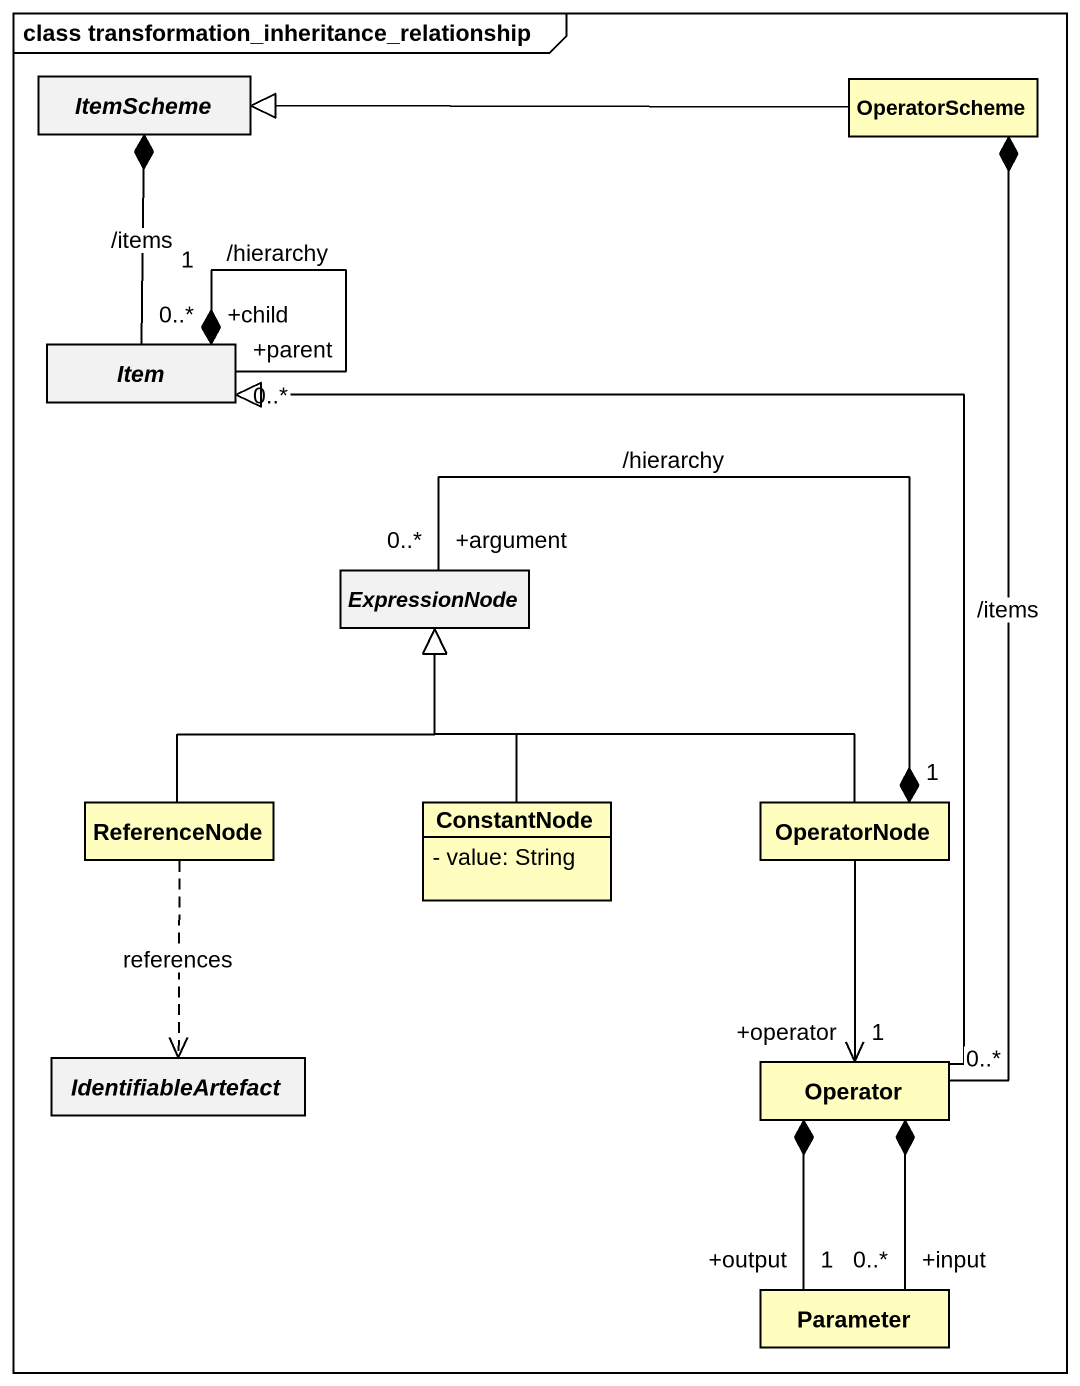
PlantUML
@startuml
mainframe class transformation_inheritance_relationship
hide circle
hide empty members
skinparam classAttributeIconSize 0
abstract class ItemScheme
class OperatorScheme #FFFEBF
abstract class Item
abstract class ExpressionNode
class ReferenceNode #FFFEBF
class ConstantNode #FFFEBF {
  - value: String
}
class OperatorNode #FFFEBF
abstract class IdentifiableArtefact
class Operator #FFFEBF
class Parameter #FFFEBF
OperatorScheme -left-|> ItemScheme
Item "0..*" -up-* ItemScheme : /items
Item "+parent\n0..*" --* "+child\n1" Item : /hierarchy
ExpressionNode "+argument\n0..*" -right-* "1" OperatorNode : /hierarchy
ReferenceNode -up-|> ExpressionNode
ReferenceNode ..> IdentifiableArtefact : references
ConstantNode -up-|> ExpressionNode
OperatorNode -left-|> ExpressionNode
OperatorNode --> "+operator\n1" Operator
Operator "0..*" -up-* OperatorScheme : /items
Operator -up-|> Item
Parameter "+input\n0..*" -up-* Operator
Parameter "+output\n1" -up-* Operator
@enduml
